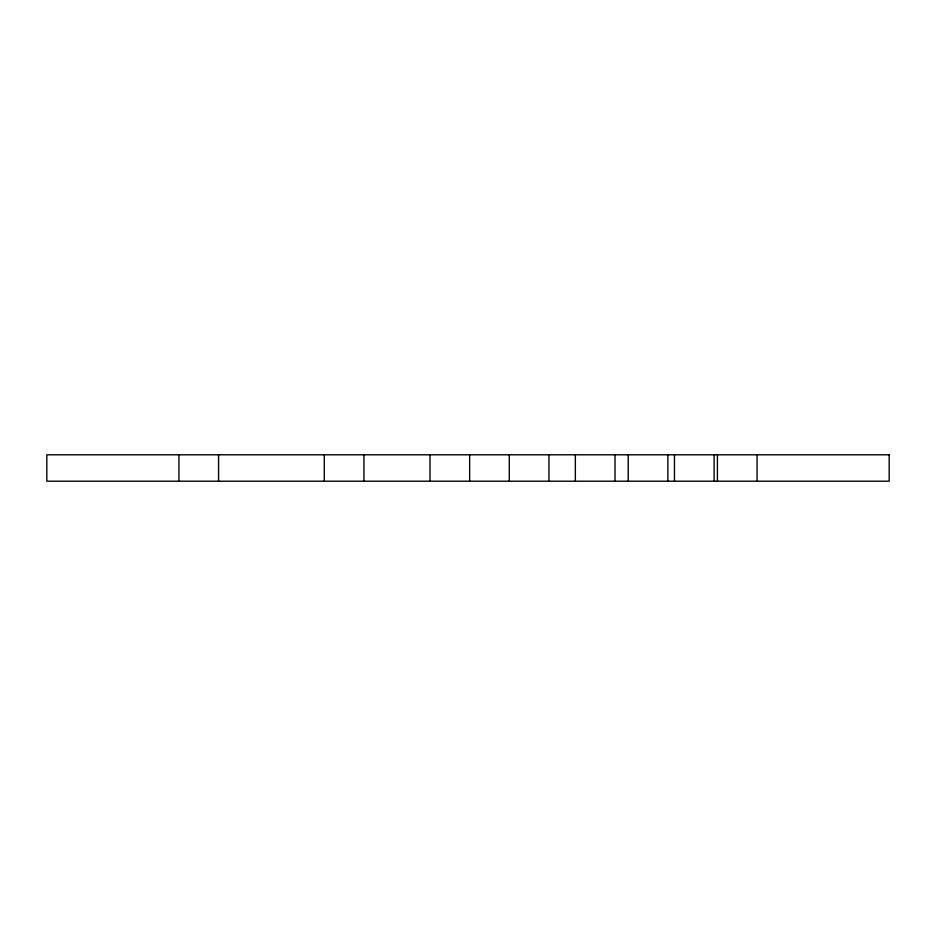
<?xml version="1.0" encoding="UTF-8"?>
<svg xmlns="http://www.w3.org/2000/svg" width="936" height="936" viewBox="0 0 936 936"><rect width="100%" height="100%" fill="white"/><g stroke="black" fill="none" stroke-linecap="round" stroke-linejoin="round"><path stroke-width="1.4" d="M757.06 454.791L757.06 481.209M717.421 454.791L717.421 481.209M714.11 454.791L714.11 481.209M674.47 454.791L674.47 481.209M667.859 454.791L667.859 481.209M628.22 454.791L628.22 481.209M615.01 454.791L615.01 481.209M575.359 454.791L575.359 481.209M548.941 454.791L548.941 481.209M509.289 454.791L509.289 481.209M469.65 454.791L469.65 481.209M430.01 454.791L430.01 481.209M363.94 454.791L363.94 481.209M324.301 454.791L324.301 481.209M218.579 454.791L218.579 481.209M178.94 454.791L178.94 481.209M889.2 454.791L46.8 454.791L46.8 481.209L889.2 481.209L889.2 454.791"/></g></svg>
